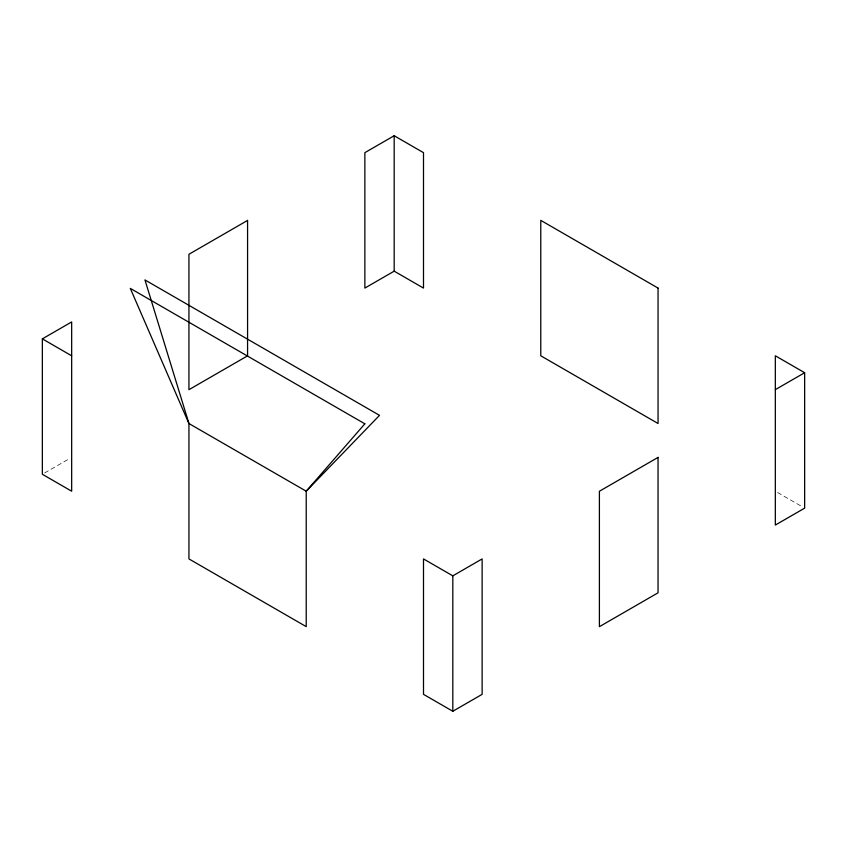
<?xml version="1.0" encoding="UTF-8"?>
<svg xmlns="http://www.w3.org/2000/svg" width="847" height="847" viewBox="0 0 847 847"><rect width="100%" height="100%" fill="white"/><g stroke="black" fill="none" stroke-linecap="round" stroke-linejoin="round"><path stroke-width="0.64" stroke-dasharray="4.24 3.18" d="M44.605 472.986L69.412 458.661M777.588 492.509L802.395 506.834"/><path stroke-width="1.27" d="M42.35 338.864L71.667 321.934L71.667 491.207L42.35 474.278L42.35 338.864L71.667 355.793M394.183 135.732L364.866 152.661L364.866 288.086L394.183 271.156L423.5 288.086L423.5 152.661L394.183 135.732L394.183 271.156M452.817 575.844L482.134 558.914L482.134 694.339L452.817 711.268L423.5 694.339L423.5 558.914L452.817 575.844L452.817 711.268M775.333 389.641L804.65 372.722L804.65 508.136L775.333 525.066L775.333 355.793L804.65 372.722M364.856 423.818L306.222 491.207L306.222 626.632L188.945 558.914L188.945 423.5L144.953 279.933L379.509 415.348L306.222 491.207L188.923 423.521L130.3 288.393L364.856 423.818M247.568 220.421L188.934 254.269L188.934 389.694L247.568 355.835L247.568 220.421M658.045 457.401L599.401 491.249L599.401 626.674L658.045 592.815L658.045 457.401M658.055 288.086L540.778 220.368L540.778 355.793L658.055 423.5L658.055 288.086"/></g></svg>
